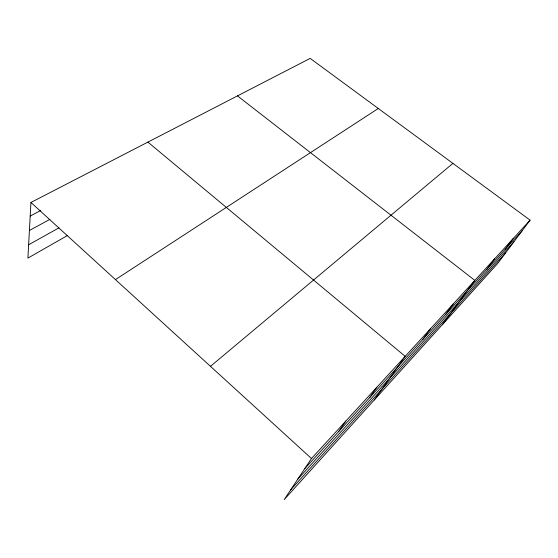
<?xml version="1.0" encoding="UTF-8"?>
<svg xmlns="http://www.w3.org/2000/svg" width="558" height="558" viewBox="0 0 558 558"><rect width="100%" height="100%" fill="white"/><g stroke="black" fill="none" stroke-linecap="round" stroke-linejoin="round"><path stroke-width="0.84" d="M530.1 220.145L311.476 458.523L284.175 499.619L497.715 263.446L530.1 220.145L310.171 58.381L30.934 202.463L27.9 258.103L67.33 235.588M338.706 431.487L345.786 421.116M369.529 397.756L376.88 387.21M374.299 399.947L405.185 356.346L147.912 142.109M422.671 339.599L430.337 328.92M445.73 314.37L453.48 303.685M442.647 324.351L474.844 280.395L237.478 95.892M486.799 269.423L494.625 258.821M505.171 249.321L512.997 238.796M290.662 489.854L505.569 252.941M297.658 479.329L513.925 241.774M304.759 468.636L522.288 230.587M210.471 366.327L452.922 163.375M115.457 279.607L378.289 108.482M28.625 244.774L58.918 227.873M29.407 230.489L49.857 219.371M30.195 216.051L40.797 210.436M30.934 202.463L311.476 458.523"/></g></svg>
